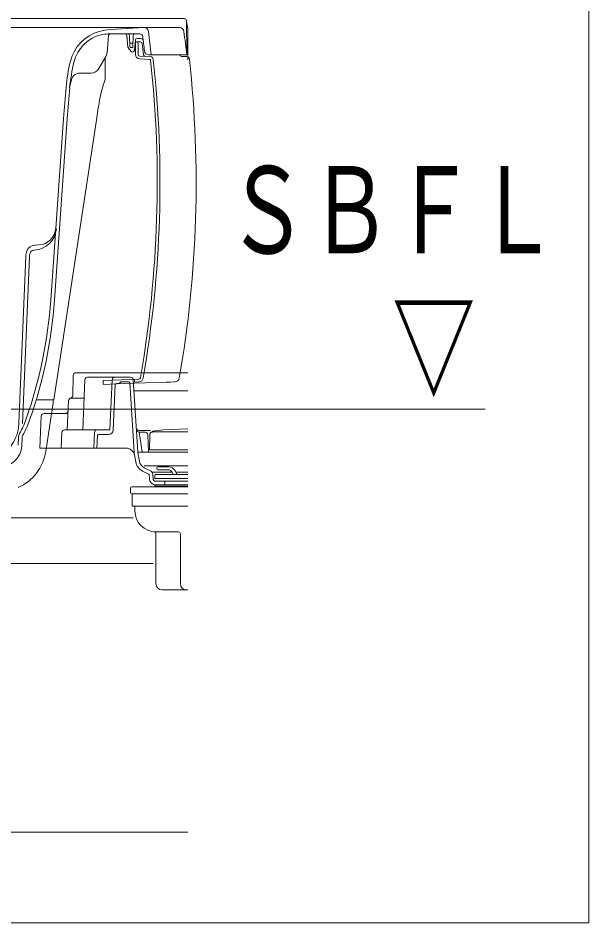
# Model space of a CAD drawing. Units: millimetres on the paper. Extents: x -305 to 305, y -152 to 152.
# Drawn here: x -110.07 to -97.5, y 24.73 to 44.66 of the extents above; entities that cross this region are included whole.
import ezdxf
from ezdxf.enums import TextEntityAlignment as Align

# ---------------------------------------------------------------- set-up
doc = ezdxf.new("R2010")
doc.units = ezdxf.units.MM
doc.linetypes.add('LONG_DOUBLE_CHAIN', pattern=[21.8, 18, -1, 0.6, -0.6, 0.6, -1])
doc.layers.add('0-1_VIEW0002', color=7, linetype='Continuous', lineweight=9)
doc.styles.add('ＭＳ ゴシック', font='')
doc.styles.get('ＭＳ ゴシック').set_extended_font_data('MS Gothic')

msp = doc.modelspace()

# ---------------------------------------------------------------- linework, layer by layer
at = {"layer": '0-1_VIEW0002'}
for p, q in [((-97.5, 84.735), (-97.5, 24.735)), ((-122.503, 44.653), (-106.4, 44.653)), ((-122.139, 44.453), (-106.515, 44.453)), ((-108.033, 44.408), (-107.301, 44.453)), ((-106.353, 43.853), (-106.36, 44.614)), ((-106.333, 44.433), (-106.359, 44.578)), ((-108.109, 43.897), (-108.076, 44.277)), ((-108.093, 44.313), (-107.383, 44.313)), ((-107.648, 44.025), (-107.67, 44.277)), ((-107.608, 44.033), (-107.612, 44.274)), ((-107.538, 44.033), (-107.534, 44.274)), ((-106.333, 43.745), (-106.333, 44.433)), ((-107.59, 44.113), (-107.556, 44.113)), ((-107.505, 43.95), (-107.485, 44.177)), ((-107.485, 44.143), (-107.37, 44.139)), ((-107.485, 44.143), (-107.485, 43.862)), ((-107.445, 44.213), (-107.37, 44.213)), ((-107.425, 44.103), (-107.425, 43.862)), ((-107.639, 44.004), (-107.58, 43.928)), ((-107.588, 44.013), (-107.558, 44.013)), ((-107.549, 43.913), (-107.545, 43.913)), ((-107.185, 43.853), (-107.133, 43.853)), ((-107.133, 43.853), (-106.353, 43.853)), ((-108.286, 43.553), (-108.135, 43.815)), ((-107.388, 43.762), (-107.168, 43.754)), ((-107.386, 43.822), (-107.148, 43.814)), ((-108.699, 43.453), (-108.46, 43.453)), ((-108.893, 43.3), (-108.928, 43.153)), ((-109.346, 38.453), (-109.066, 42.453)), ((-109.267, 38.448), (-108.986, 42.448)), ((-109.696, 39.663), (-109.681, 39.664)), ((-109.681, 39.664), (-109.613, 39.668)), ((-109.722, 39.552), (-109.705, 39.553)), ((-109.898, 39.41), (-110.047, 35.739)), ((-109.818, 39.406), (-109.967, 35.735)), ((-108.862, 36.349), (-108.854, 36.794)), ((-106.333, 36.853), (-108.794, 36.853)), ((-108.644, 35.593), (-108.595, 36.696)), ((-107.59, 36.753), (-108.536, 36.753)), ((-108.192, 36.683), (-107.409, 36.71)), ((-108.192, 36.596), (-108.192, 36.683)), ((-108.044, 35.593), (-107.995, 36.696)), ((-107.432, 35.109), (-107.53, 36.697)), ((-107.974, 35.589), (-107.93, 36.594)), ((-107.894, 36.613), (-107.91, 36.613)), ((-107.626, 36.653), (-107.796, 36.653)), ((-107.512, 35.104), (-107.606, 36.634)), ((-108.613, 36.293), (-108.896, 36.293)), ((-106.333, 36.453), (-107.515, 36.453)), ((-108.984, 35.593), (-108.956, 36.236)), ((-109.586, 35.193), (-109.555, 35.896)), ((-109.025, 35.953), (-109.496, 35.953)), ((-109.117, 35.193), (-109.102, 35.536)), ((-109.042, 35.593), (-108.326, 35.593)), ((-108.401, 35.193), (-108.386, 35.536)), ((-108.331, 35.193), (-108.319, 35.474)), ((-108.326, 35.593), (-108.044, 35.593)), ((-108.299, 35.493), (-108.074, 35.493)), ((-107.149, 35.583), (-107.405, 35.583)), ((-107.338, 35.103), (-107.403, 35.543)), ((-107.403, 35.543), (-107.27, 35.543)), ((-107.194, 35.103), (-107.21, 35.486)), ((-107.173, 35.153), (-107.167, 35.488)), ((-107.115, 35.546), (-107.108, 35.547)), ((-107.108, 35.563), (-107.108, 35.547)), ((-106.333, 35.547), (-107.108, 35.547)), ((-110.06, 35.424), (-110.066, 35.26)), ((-109.98, 35.42), (-109.987, 35.246)), ((-108.401, 35.193), (-109.586, 35.193)), ((-108.401, 35.193), (-107.697, 35.193)), ((-107.475, 34.888), (-107.51, 35.084)), ((-106.333, 35.103), (-107.432, 35.103)), ((-107.397, 34.902), (-107.431, 35.098)), ((-107.173, 35.153), (-106.333, 35.153)), ((-107.19, 34.618), (-107.326, 34.687)), ((-106.333, 34.803), (-107.29, 34.803)), ((-107.154, 34.69), (-107.29, 34.758)), ((-107.013, 34.759), (-107.013, 34.732)), ((-106.993, 34.779), (-106.765, 34.779)), ((-106.993, 34.712), (-106.74, 34.712)), ((-107.175, 34.517), (-107.179, 34.601)), ((-106.676, 34.663), (-107.102, 34.663)), ((-107.095, 34.521), (-107.099, 34.605)), ((-107.053, 34.593), (-107.053, 34.523)), ((-106.333, 34.523), (-107.053, 34.523)), ((-107.033, 34.613), (-106.333, 34.613)), ((-106.333, 34.663), (-106.591, 34.663)), ((-107.593, 34.207), (-107.593, 34.317)), ((-107.573, 34.337), (-106.333, 34.337)), ((-106.333, 34.463), (-107.053, 34.463)), ((-106.333, 34.383), (-107.053, 34.383)), ((-107.053, 34.383), (-107.053, 34.353)), ((-106.333, 34.353), (-107.053, 34.353)), ((-106.833, 34.463), (-106.833, 34.383)), ((-107.573, 34.187), (-106.333, 34.187)), ((-107.553, 34.187), (-107.553, 33.927)), ((-107.543, 33.917), (-106.333, 33.917)), ((-107.493, 33.907), (-107.493, 33.807)), ((-112.611, 33.653), (-107.53, 33.653)), ((-107.033, 33.347), (-106.533, 33.347)), ((-107.033, 33.309), (-107.033, 32.207)), ((-106.493, 33.307), (-106.493, 32.207)), ((-119.833, 32.653), (-107.093, 32.653)), ((-106.333, 32.067), (-106.893, 32.067)), ((-106.333, 26.733), (-126.27, 26.733)), ((-157.5, 24.735), (-97.5, 24.735))]:
    msp.add_line(p, q, dxfattribs=at)
at = {"layer": '0-1_VIEW0002', "color": 2}
for p, q in [((-108.149, 43.792), (-108.149, 43.31)), ((-108.351, 42.367), (-109.283, 36.253)), ((-109.668, 36.253), (-109.283, 36.253)), ((-109.293, 36.188), (-109.456, 35.12)), ((-109.293, 36.253), (-109.293, 36.188))]:
    msp.add_line(p, q, dxfattribs=at)
at = {"layer": '0-1_VIEW0002', "linetype": 'LONG_DOUBLE_CHAIN'}
msp.add_line((-154.333, 36.053), (-99.783, 36.053), dxfattribs=at)
at = {"layer": '0-1_VIEW0002'}
for points in [[(-106.469, 43.818), (-106.436, 43.816), (-106.368, 43.814), (-106.353, 43.814)], [(-107.505, 36.707), (-107.505, 36.647), (-107.407, 36.65)], [(-108.192, 36.596), (-107.729, 36.612), (-107.266, 36.628), (-106.803, 36.644)], [(-106.612, 36.65), (-106.622, 36.65), (-106.712, 36.647), (-106.803, 36.644)], [(-107.108, 35.563), (-106.868, 35.595), (-106.333, 35.613)]]:
    msp.add_lwpolyline(points, dxfattribs=at)
for centre, radius, start, end in [((-106.4, 44.613), 0.04, 0.5, 90), ((-107.295, 44.353), 0.1, 7.6008, 93.5006), ((-106.515, 44.353), 0.1, 7.6008, 90), ((-108.04, 43.5), 0.9, 105.438, 166.32), ((-108.04, 43.5), 0.82, 103.9307, 166.32), ((-107.96, 43.211), 1.2, 93.5006, 105.438), ((-108.093, 43.713), 0.6, 90, 103.9307), ((-108.036, 44.273), 0.04, 90, 175), ((-107.71, 44.273), 0.04, 5, 90), ((-107.652, 44.273), 0.04, 1, 90), ((-107.494, 44.273), 0.04, 90, 179), ((-107.383, 44.253), 0.06, 7.4002, 90), ((-132.175, 41.033), 25.06, 6.6646, 7.4003), ((-132.175, 41.033), 25.2, 6.4251, 7.6008), ((-131.395, 41.033), 25.2, 6.4251, 7.6008), ((-107.59, 44.133), 0.02, 181, 270), ((-107.556, 44.133), 0.02, 270, 359), ((-107.445, 44.173), 0.04, 90, 175), ((-107.465, 44.103), 0.04, 0, 88), ((-107.372, 44.099), 0.04, 7.0474, 88), ((-107.37, 44.153), 0.06, 7.1692, 90), ((-132.173, 41.033), 25.03, 6.4686, 7.0474), ((-108.309, 43.915), 0.2, 330, 355), ((-107.608, 44.029), 0.04, 185, 218.22), ((-107.588, 44.033), 0.02, 181, 270), ((-107.549, 43.953), 0.04, 218.22, 270), ((-107.558, 44.033), 0.02, 270, 359), ((-107.545, 43.953), 0.04, 270, 355), ((-107.385, 43.862), 0.1, 180, 268), ((-107.385, 43.862), 0.04, 180, 268), ((-107.263, 43.858), 0.04, 186.4686, 268), ((-107.185, 43.953), 0.1, 186.6646, 270), ((-106.468, 43.858), 0.04, 186.3501, 268.0082), ((-105.028, 42.767), 4, 166.32, 174.6817), ((-105.028, 42.767), 3.92, 166.32, 174.6817), ((-132.173, 41.033), 25.17, 350.1872, 6.1652), ((-132.173, 41.033), 25.23, 350.1872, 6.2046), ((-107.168, 43.734), 0.02, 6.1652, 88), ((-107.15, 43.754), 0.06, 6.2046, 88), ((-131.283, 41.033), 25.136, 350.1495, 6.2274), ((-106.355, 43.754), 0.06, 6.2274, 88.0082), ((-108.699, 43.253), 0.2, 90, 166.5099), ((-108.46, 43.653), 0.2, 270, 330), ((-79.139, 40.357), 30, 174.6817, 175.9926), ((-79.139, 40.357), 29.92, 174.6817, 175.9926), ((-109.732, 40.062), 0.51, 273, 355.1053), ((-109.634, 40.067), 0.4, 273, 355.9926), ((-109.685, 39.464), 0.2, 93, 159.4784), ((-109.498, 39.393), 0.4, 159.4784, 177.6732), ((-109.498, 39.393), 0.32, 162.6936, 177.6732), ((-109.718, 39.462), 0.09, 93, 162.6936), ((-119.322, 39.152), 10, 340.6318, 355.9926), ((-119.322, 39.152), 10.08, 340.6318, 355.9926), ((-108.794, 36.793), 0.06, 90, 179), ((-108.536, 36.693), 0.06, 90, 177.5), ((-107.936, 36.693), 0.06, 90, 177.5), ((-107.589, 36.693), 0.06, 3.5, 90), ((-107.411, 36.75), 0.04, 272, 350.1872), ((-107.411, 36.75), 0.1, 272, 350.1872), ((-106.616, 36.75), 0.1, 271.9918, 350.1495), ((-107.91, 36.593), 0.02, 90, 177.5), ((-107.894, 36.733), 0.12, 270, 314.4149), ((-107.796, 36.633), 0.02, 90, 134.415), ((-107.626, 36.633), 0.02, 3.5, 90), ((-108.896, 36.233), 0.06, 90, 177.5), ((-108.922, 36.35), 0.06, 282.582, 359), ((-109.496, 35.893), 0.06, 90, 177.5), ((-109.025, 36.013), 0.06, 270, 357.5), ((-110.946, 35.775), 0.9, 270, 357.6732), ((-111.775, 36.499), 2, 330.4925, 340.6318), ((-111.775, 36.499), 2.08, 330.4925, 340.6318), ((-109.86, 35.415), 0.2, 150.4925, 177.6732), ((-109.86, 35.415), 0.12, 150.4925, 177.6732), ((-109.042, 35.533), 0.06, 90, 177.572), ((-108.326, 35.533), 0.06, 90, 177.5), ((-108.299, 35.473), 0.02, 90, 177.5), ((-108.074, 35.593), 0.1, 270, 357.5), ((-107.405, 35.643), 0.06, 183.5, 270), ((-107.403, 35.603), 0.06, 183.5, 270), ((-107.27, 35.483), 0.06, 2.5, 90), ((-107.107, 35.487), 0.06, 97.5947, 179), ((-110.487, 35.266), 0.5, 271.1458, 357.6732), ((-107.697, 34.993), 0.2, 10, 90), ((-107.333, 35.115), 0.18, 183.5, 190), ((-107.333, 35.115), 0.1, 183.5, 190), ((-107.2, 34.937), 0.28, 190, 243.2248), ((-107.2, 34.937), 0.2, 190, 243.2248), ((-107.199, 34.6), 0.1, 2.5, 63.2248), ((-106.993, 34.759), 0.02, 90, 180), ((-106.993, 34.732), 0.02, 180, 270), ((-106.774, 34.577), 0.202, 10.2645, 92.6002), ((-106.783, 34.589), 0.13, 10.6387, 70.6067), ((-107.199, 34.6), 0.02, 2.5, 63.2248), ((-107.036, 34.523), 0.14, 182.5, 270), ((-107.036, 34.523), 0.06, 182.5, 270), ((-107.033, 34.593), 0.02, 90, 180), ((-107.573, 34.317), 0.02, 90, 180), ((-106.973, 34.353), 0.016, 180, 270), ((-107.573, 34.207), 0.02, 180, 270), ((-107.543, 33.927), 0.01, 180, 270), ((-107.503, 33.907), 0.01, 0, 90), ((-107.033, 33.807), 0.46, 180, 270), ((-107.073, 33.309), 0.04, 0, 85.4114), ((-106.533, 33.307), 0.04, 0, 90), ((-106.893, 32.207), 0.14, 180, 270), ((-106.353, 32.207), 0.14, 180, 270)]:
    msp.add_arc(centre, radius, start, end, dxfattribs=at)
at = {"layer": '0-1_VIEW0002', "color": 2}
for centre, radius, start, end in [((-105.324, 42.298), 3, 160.2916, 170.4948), ((-79.257, 37.933), 29.43, 170.4948, 171.3347), ((-110.484, 35.276), 1.04, 293.6959, 351.3347)]:
    msp.add_arc(centre, radius, start, end, dxfattribs=at)

# ---------------------------------------------------------------- texts
at = {"layer": '0-1_VIEW0002', "style": 'ＭＳ ゴシック', "width": 0.7}
for s, p in [('ＳＢＦＬ', (-105.501, 38.905)), ('\u3000\u3000▽', (-105.501, 35.907))]:
    msp.add_text(s, height=1.921, dxfattribs=at).set_placement(p, align=Align.BOTTOM_LEFT)

doc.saveas('drawing.dxf')
